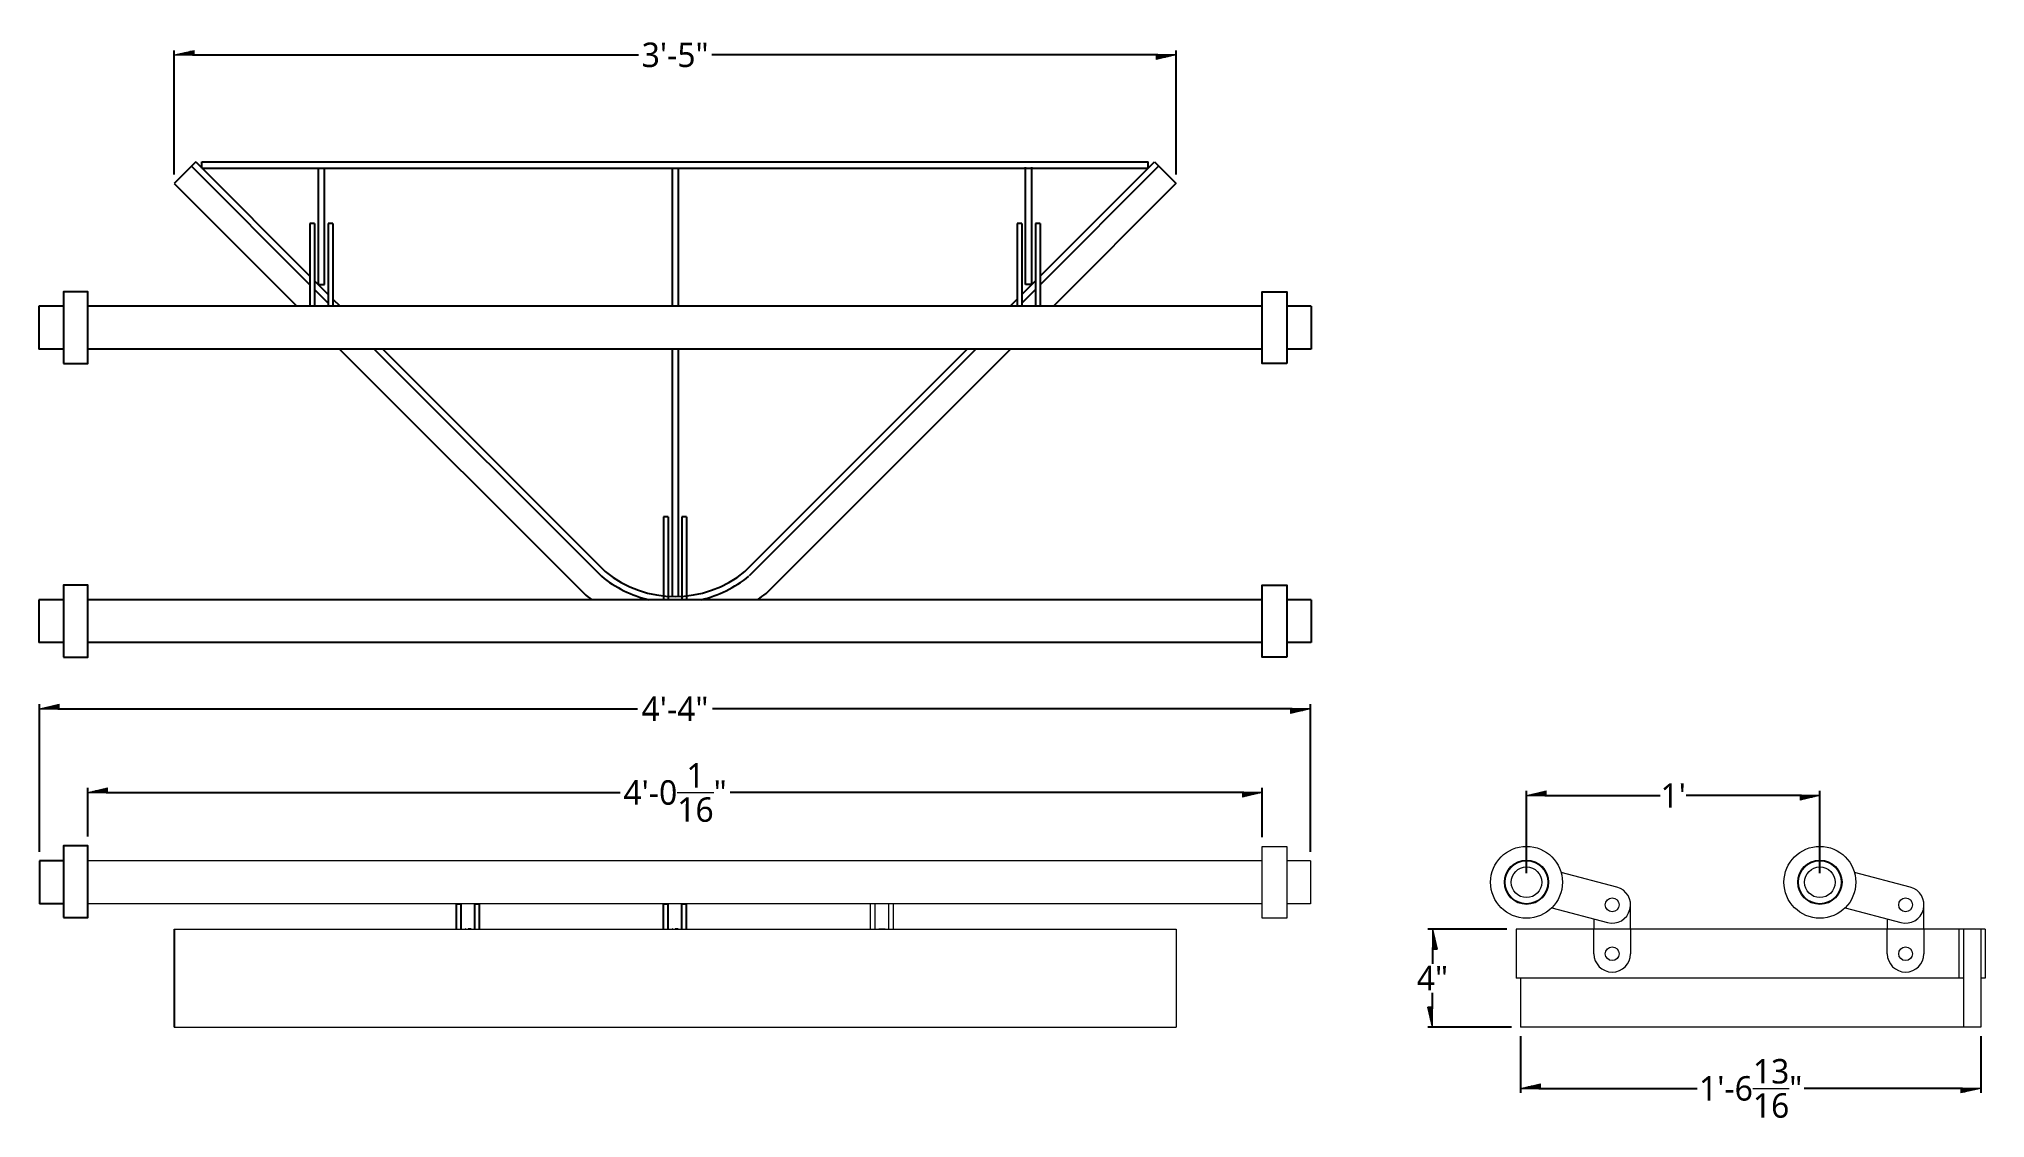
# Model space of a CAD drawing. Extents: x 164.3 to 243.9, y 78.2 to 122.3.
import ezdxf

# ---------------------------------------------------------------- set-up
doc = ezdxf.new("R2010")
doc.units = 0
doc.header["$LTSCALE"] = 0.5
doc.header["$MEASUREMENT"] = 0
doc.linetypes.add('HIDDEN', pattern=[0.375, 0.25, -0.125])
doc.layers.get('0').update_dxf_attribs({"linetype": 'CONTINUOUS'})
doc.layers.get('DEFPOINTS').update_dxf_attribs({"linetype": 'CONTINUOUS'})
doc.layers.add('AM_5', color=3, linetype='CONTINUOUS', lineweight=15)
doc.styles.add('pamphlet', font='segoeui.ttf', dxfattribs={"height": 1})
doc.dimstyles.new('PAMPHLET$0', dxfattribs={"dimtxt": 1, "dimasz": 1.5, "dimexe": 0.1875, "dimexo": 0.375, "dimgap": 0.09375, "dimtad": 0, "dimtih": 1, "dimtoh": 1, "dimdec": 4, "dimzin": 0, "dimdsep": 46, "dimlunit": 4, "dimtxsty": 'pamphlet', "dimblk1": 'BFL', "dimblk2": 'BFL', "dimsah": 1, "dimcen": -0.09375, "dimadec": 0, "dimazin": 0, "dimtfac": 1, "dimtdec": 4, "dimtofl": 0, "dimtmove": 0, "dimatfit": 1, "dimldrblk": 'BFL', "dimfxl": 0, "dimtolj": 1, "dimtzin": 0, "dimarcsym": 0})

# ---------------------------------------------------------------- blocks, each defined once
blk = doc.blocks.new('BFL')
for p, q in [((0, 0), (-1.08, -0.25)), ((0, 0), (-1.08, 0)), ((-1.08, 0), (-1.08, -0.25)), ((-0.14, -0.03), (-1.08, -0.03)), ((-0.28, -0.07), (-1.08, -0.06)), ((-0.42, -0.1), (-1.08, -0.1)), ((-0.57, -0.13), (-1.08, -0.13)), ((-0.71, -0.16), (-1.08, -0.16)), ((-0.85, -0.2), (-1.08, -0.2)), ((-0.99, -0.23), (-1.08, -0.23))]:
    blk.add_line(p, q)
blk = doc.blocks.new('*D8')
at = {"layer": 'AM_5', "color": 0, "lineweight": -2, "ltscale": 0.75, "transparency": 16777216}
for p, q in [((225.166, 88.219), (225.166, 91.578)), ((237.167, 88.219), (237.167, 91.578)), ((225.916, 91.391), (230.634, 91.391)), ((236.417, 91.391), (231.699, 91.391))]:
    blk.add_line(p, q, dxfattribs=at)
at = {"layer": 'DEFPOINTS', "color": 0, "ltscale": 0.75, "transparency": 16777216}
for p in [(225.166, 91.391), (225.166, 87.844), (237.167, 87.844)]:
    blk.add_point(p, dxfattribs=at)
at = {"layer": 'AM_5', "color": 0, "lineweight": -2, "ltscale": 0.75, "transparency": 16777216, "xscale": 0.75, "yscale": 0.75, "zscale": 0.75, "rotation": 180}
blk.add_blockref('BFL', (225.166, 91.391), dxfattribs=at)
at = {"layer": 'AM_5', "color": 0, "lineweight": -2, "ltscale": 0.75, "transparency": 16777216, "xscale": 0.75, "yscale": 0.75, "zscale": 0.75}
blk.add_blockref('BFL', (237.167, 91.391), dxfattribs=at)
at = {"layer": 'AM_5', "color": 0, "ltscale": 0.75, "transparency": 16777216, "insert": (231.166, 91.391), "char_height": 1, "attachment_point": 5, "style": 'pamphlet'}
blk.add_mtext("\\A1;1'", dxfattribs=at)
blk = doc.blocks.new('*D9')
at = {"layer": 'AM_5', "color": 0, "lineweight": -2, "ltscale": 0.75, "transparency": 16777216}
for p, q in [((166.316, 89.71), (166.316, 91.703)), ((214.358, 89.688), (214.358, 91.703)), ((167.066, 91.516), (188.088, 91.516)), ((213.608, 91.516), (192.586, 91.516))]:
    blk.add_line(p, q, dxfattribs=at)
at = {"layer": 'DEFPOINTS', "color": 0, "ltscale": 0.75, "transparency": 16777216}
for p in [(214.358, 91.516), (166.316, 89.335), (214.358, 89.313)]:
    blk.add_point(p, dxfattribs=at)
at = {"layer": 'AM_5', "color": 0, "lineweight": -2, "ltscale": 0.75, "transparency": 16777216, "xscale": 0.75, "yscale": 0.75, "zscale": 0.75, "rotation": 180}
blk.add_blockref('BFL', (166.316, 91.516), dxfattribs=at)
at = {"layer": 'AM_5', "color": 0, "lineweight": -2, "ltscale": 0.75, "transparency": 16777216, "xscale": 0.75, "yscale": 0.75, "zscale": 0.75}
blk.add_blockref('BFL', (214.358, 91.516), dxfattribs=at)
at = {"layer": 'AM_5', "color": 0, "ltscale": 0.75, "transparency": 16777216, "insert": (190.337, 91.516), "char_height": 1, "attachment_point": 5, "style": 'pamphlet'}
blk.add_mtext('\\A1;4\'-0{\\H1.000000x;\\S1/16;}"', dxfattribs=at)
blk = doc.blocks.new('*D10')
at = {"layer": 'AM_5', "color": 0, "lineweight": -2, "ltscale": 0.75, "transparency": 16777216}
for p, q in [((164.338, 89.094), (164.338, 95.124)), ((165.088, 94.936), (188.796, 94.936)), ((215.577, 94.936), (191.87, 94.936)), ((216.327, 89.094), (216.327, 95.124))]:
    blk.add_line(p, q, dxfattribs=at)
at = {"layer": 'DEFPOINTS', "color": 0, "ltscale": 0.75, "transparency": 16777216}
for p in [(216.327, 94.936), (164.338, 88.719), (216.327, 88.719)]:
    blk.add_point(p, dxfattribs=at)
at = {"layer": 'AM_5', "color": 0, "lineweight": -2, "ltscale": 0.75, "transparency": 16777216, "xscale": 0.75, "yscale": 0.75, "zscale": 0.75, "rotation": 180}
blk.add_blockref('BFL', (164.338, 94.936), dxfattribs=at)
at = {"layer": 'AM_5', "color": 0, "lineweight": -2, "ltscale": 0.75, "transparency": 16777216, "xscale": 0.75, "yscale": 0.75, "zscale": 0.75}
blk.add_blockref('BFL', (216.327, 94.936), dxfattribs=at)
at = {"layer": 'AM_5', "color": 0, "ltscale": 0.75, "transparency": 16777216, "insert": (190.333, 94.936), "char_height": 1, "attachment_point": 5, "style": 'pamphlet'}
blk.add_mtext('\\A1;4\'-4"', dxfattribs=at)
blk = doc.blocks.new('*D11')
at = {"layer": 'AM_5', "color": 0, "lineweight": -2, "ltscale": 0.75, "transparency": 16777216}
for p, q in [((224.361, 85.921), (221.13, 85.921)), ((221.318, 85.171), (221.318, 84.515)), ((221.318, 82.671), (221.318, 83.328)), ((224.549, 81.921), (221.13, 81.921))]:
    blk.add_line(p, q, dxfattribs=at)
at = {"layer": 'DEFPOINTS', "color": 0, "ltscale": 0.75, "transparency": 16777216}
for p in [(224.736, 85.921), (221.318, 81.921), (224.924, 81.921)]:
    blk.add_point(p, dxfattribs=at)
at = {"layer": 'AM_5', "color": 0, "lineweight": -2, "ltscale": 0.75, "transparency": 16777216, "xscale": 0.75, "yscale": 0.75, "zscale": 0.75}
for p, rotation in [((221.318, 85.921), 90), ((221.318, 81.921), 270)]:
    blk.add_blockref('BFL', p, dxfattribs=dict(at, rotation=rotation))
at = {"layer": 'AM_5', "color": 0, "ltscale": 0.75, "transparency": 16777216, "insert": (221.318, 83.921), "char_height": 1, "attachment_point": 5, "style": 'pamphlet'}
blk.add_mtext('\\A1;4"', dxfattribs=at)
blk = doc.blocks.new('*D12')
at = {"layer": 'AM_5', "color": 0, "lineweight": -2, "ltscale": 0.75, "transparency": 16777216}
for p, q in [((169.85, 116.79), (169.85, 121.863)), ((210.829, 116.79), (210.829, 121.863)), ((170.6, 121.676), (188.843, 121.676)), ((210.079, 121.676), (191.835, 121.676))]:
    blk.add_line(p, q, dxfattribs=at)
at = {"layer": 'DEFPOINTS', "color": 0, "ltscale": 0.75, "transparency": 16777216}
for p in [(210.829, 121.676), (169.85, 116.415), (210.829, 116.415)]:
    blk.add_point(p, dxfattribs=at)
at = {"layer": 'AM_5', "color": 0, "lineweight": -2, "ltscale": 0.75, "transparency": 16777216, "xscale": 0.75, "yscale": 0.75, "zscale": 0.75, "rotation": 180}
blk.add_blockref('BFL', (169.85, 121.676), dxfattribs=at)
at = {"layer": 'AM_5', "color": 0, "lineweight": -2, "ltscale": 0.75, "transparency": 16777216, "xscale": 0.75, "yscale": 0.75, "zscale": 0.75}
blk.add_blockref('BFL', (210.829, 121.676), dxfattribs=at)
at = {"layer": 'AM_5', "color": 0, "ltscale": 0.75, "transparency": 16777216, "insert": (190.339, 121.676), "char_height": 1, "attachment_point": 5, "style": 'pamphlet'}
blk.add_mtext('\\A1;3\'-5"', dxfattribs=at)
blk = doc.blocks.new('*D13')
at = {"layer": 'AM_5', "color": 0, "lineweight": -2, "ltscale": 0.75, "transparency": 16777216}
for p, q in [((224.924, 81.546), (224.924, 79.228)), ((243.747, 81.546), (243.747, 79.228)), ((225.674, 79.415), (232.14, 79.415)), ((242.997, 79.415), (236.53, 79.415))]:
    blk.add_line(p, q, dxfattribs=at)
at = {"layer": 'DEFPOINTS', "color": 0, "ltscale": 0.75, "transparency": 16777216}
for p in [(224.924, 81.921), (243.747, 81.921), (243.747, 79.415)]:
    blk.add_point(p, dxfattribs=at)
at = {"layer": 'AM_5', "color": 0, "lineweight": -2, "ltscale": 0.75, "transparency": 16777216, "xscale": 0.75, "yscale": 0.75, "zscale": 0.75, "rotation": 180}
blk.add_blockref('BFL', (224.924, 79.415), dxfattribs=at)
at = {"layer": 'AM_5', "color": 0, "lineweight": -2, "ltscale": 0.75, "transparency": 16777216, "xscale": 0.75, "yscale": 0.75, "zscale": 0.75}
blk.add_blockref('BFL', (243.747, 79.415), dxfattribs=at)
at = {"layer": 'AM_5', "color": 0, "ltscale": 0.75, "transparency": 16777216, "insert": (234.335, 79.415), "char_height": 1, "attachment_point": 5, "style": 'pamphlet'}
blk.add_mtext('\\A1;1\'-6{\\H1.000000x;\\S13/16;}"', dxfattribs=at)

msp = doc.modelspace()

# ---------------------------------------------------------------- linework, layer by layer
for p, q in [((170.73534, 117.30001), (169.84986, 116.41453)), ((170.55857, 117.12323), (175.40273, 112.27906)), ((170.98533, 117.3), (209.69308, 117.3)), ((170.98533, 117.05), (170.98533, 117.3)), ((170.98533, 117.05), (209.69308, 117.05)), ((175.74636, 112.28841), (175.74625, 117.05593)), ((175.99648, 112.28841), (175.99648, 117.05625)), ((190.21231, 117.05), (190.21231, 111.4004)), ((190.46231, 117.05), (190.46231, 111.4004)), ((204.67819, 112.28841), (204.67819, 117.09202)), ((204.92832, 112.28841), (204.92842, 117.09233)), ((210.11798, 117.12509), (205.27194, 112.27856)), ((209.69308, 117.05), (209.69308, 117.3)), ((209.69308, 117.05), (209.69308, 117.3)), ((209.94306, 117.30001), (210.82854, 116.41453)), ((175.40273, 114.7811), (175.40273, 111.4004)), ((175.59023, 114.7811), (175.40273, 114.7811)), ((175.59023, 114.7811), (175.59023, 111.4004)), ((176.15273, 114.7811), (176.15273, 111.4004)), ((176.34023, 114.7811), (176.15273, 114.7811)), ((176.34023, 114.7811), (176.34023, 111.4004)), ((204.33444, 114.7811), (204.33444, 111.4004)), ((204.52194, 114.7811), (204.33444, 114.7811)), ((204.52194, 114.7811), (204.52194, 111.4004)), ((205.08444, 114.7811), (205.08444, 111.4004)), ((205.27194, 114.7811), (205.08444, 114.7811)), ((205.27194, 114.7811), (205.27194, 111.4004)), ((175.7462, 112.28841), (175.99648, 112.28841)), ((204.92847, 112.28841), (204.67819, 112.28841)), ((175.59023, 112.09156), (176.15273, 111.52906)), ((205.08444, 112.09105), (204.52194, 111.52849)), ((164.31628, 111.4004), (164.31628, 109.6504)), ((165.31628, 111.4004), (164.31628, 111.4004)), ((214.35839, 111.4004), (166.31628, 111.4004)), ((216.35839, 111.4004), (215.35839, 111.4004)), ((216.35839, 111.4004), (216.35839, 109.6504)), ((165.31628, 109.6504), (164.31628, 109.6504)), ((214.35839, 109.6504), (166.31628, 109.6504)), ((178.03139, 109.6504), (187.32534, 100.35645)), ((190.21231, 109.6504), (190.21231, 99.53114)), ((190.46231, 109.6504), (190.46231, 99.53114)), ((202.64403, 109.6504), (193.36752, 100.37298)), ((216.35839, 109.6504), (215.35839, 109.6504)), ((189.86856, 102.78172), (189.86856, 99.39871)), ((190.05606, 102.78172), (189.86856, 102.78172)), ((190.05606, 102.78172), (190.05606, 99.39871)), ((190.61856, 102.78172), (190.61856, 99.39871)), ((190.80606, 102.78172), (190.61856, 102.78172)), ((190.80606, 102.78172), (190.80606, 99.39871)), ((164.31626, 99.39871), (164.31626, 97.64871)), ((165.31626, 99.39871), (164.31626, 99.39871)), ((214.35837, 99.39871), (166.31626, 99.39871)), ((216.35837, 99.39871), (215.35837, 99.39871)), ((216.35837, 99.39871), (216.35837, 97.64871)), ((165.31626, 97.64871), (164.31626, 97.64871)), ((214.35837, 97.64871), (166.31626, 97.64871)), ((216.35837, 97.64871), (215.35837, 97.64871))]:
    msp.add_line(p, q)
at = {"color": 0}
for p, q in [((164.33836, 88.71878), (164.33836, 86.96878)), ((165.31626, 88.71878), (164.33836, 88.71878)), ((165.31626, 86.96878), (164.33836, 86.96878)), ((181.40271, 85.92143), (181.40271, 86.96878)), ((181.40271, 86.96878), (181.59021, 86.96878)), ((181.59021, 85.92143), (181.59021, 86.96878)), ((182.15271, 85.92143), (182.15271, 86.96878)), ((182.15271, 86.96878), (182.34021, 86.96878)), ((182.34021, 85.92143), (182.34021, 86.96878)), ((189.86856, 85.92143), (189.86856, 86.96878)), ((189.86856, 86.96878), (190.05606, 86.96878)), ((190.05606, 85.92143), (190.05606, 86.96878)), ((190.61856, 85.92143), (190.61856, 86.96878)), ((190.61856, 86.96878), (190.80606, 86.96878)), ((190.80606, 85.92143), (190.80606, 86.96878)), ((169.84281, 85.92143), (169.84281, 81.92143))]:
    msp.add_line(p, q, dxfattribs=at)
for points in [[(170.73535, 117.30001), (175.40273, 112.63214)], [(205.27194, 112.62946), (209.94306, 117.30001)], [(169.84986, 116.41453), (174.86399, 111.4004)], [(205.8117, 111.4004), (210.82741, 116.41566)], [(175.59023, 112.44462), (176.15273, 111.88206)], [(204.52194, 111.87955), (205.08444, 112.44198)], [(176.34023, 111.69454), (176.63434, 111.4004)], [(204.04273, 111.4004), (204.33444, 111.69207)]]:
    msp.add_lwpolyline(points)
for points in [[(165.31628, 109.05665), (166.31628, 109.05665), (166.31628, 111.99415), (165.31628, 111.99415)], [(215.35839, 109.05665), (214.35839, 109.05665), (214.35839, 111.99415), (215.35839, 111.99415)], [(165.31626, 97.05496), (166.31626, 97.05496), (166.31626, 99.99246), (165.31626, 99.99246)], [(215.35837, 97.05496), (214.35837, 97.05496), (214.35837, 99.99246), (215.35837, 99.99246)]]:
    msp.add_lwpolyline(points, close=True)
for points in [[(176.61399, 109.6504), (186.61665, 99.64775, 0.01746845), (186.93177, 99.39871)], [(178.38416, 109.6504), (187.48387, 100.54976, 0.35758978), (193.19075, 100.54976), (202.29251, 109.6504)], [(193.71446, 99.39871, -0.00140947), (194.05798, 99.64775), (204.06154, 109.6504)]]:
    msp.add_lwpolyline(points, format="xyb")
msp.add_lwpolyline([(165.31626, 86.39712), (166.31626, 86.39712), (166.31626, 89.33462), (165.31626, 89.33462)], close=True, dxfattribs=at)
at = {"color": 0, "linetype": 'HIDDEN'}
for points in [[(181.99646, 85.92143), (181.74646, 85.92143)], [(190.46231, 85.92143), (190.21231, 85.92143)]]:
    msp.add_lwpolyline(points, dxfattribs=at)
for start, end in [(230.646938, 257.131252), (282.868748, 309.353062)]:
    msp.add_arc((190.33731, 104.0294), 4.75, start, end)
at = {"layer": 'AM_5', "color": 0, "ltscale": 0.75}
for p, q in [((214.35837, 88.71878), (166.31626, 88.71878)), ((216.32712, 88.71878), (215.35837, 88.71878)), ((216.32712, 88.71878), (216.32712, 86.96878)), ((228.86217, 87.64674), (226.57774, 88.24778)), ((240.86386, 87.64674), (238.57943, 88.24778)), ((214.35837, 86.96878), (166.31626, 86.96878)), ((198.33442, 85.92143), (198.33442, 86.96878)), ((198.52192, 86.96878), (198.33442, 86.96878)), ((198.52192, 85.92143), (198.52192, 86.96878)), ((199.08442, 85.92143), (199.08442, 86.96878)), ((199.27192, 86.96878), (199.08442, 86.96878)), ((199.27192, 85.92143), (199.27192, 86.96878)), ((216.32712, 86.96878), (215.35837, 86.96878)), ((226.19607, 86.79715), (228.4805, 86.19611)), ((229.42133, 85.92143), (229.42133, 86.92143)), ((238.19777, 86.79715), (240.4822, 86.19611)), ((241.42303, 85.92143), (241.42303, 86.92143)), ((227.92133, 86.34323), (227.92133, 85.92143)), ((239.92303, 86.34323), (239.92303, 85.92143)), ((169.84281, 85.92143), (210.83181, 85.92143)), ((210.83181, 85.92143), (210.83181, 81.92143)), ((224.92365, 85.92143), (224.73615, 85.92143)), ((224.73615, 85.92143), (224.73615, 83.92143)), ((243.92365, 85.92143), (224.92365, 85.92143)), ((227.92133, 84.92143), (227.92133, 85.92143)), ((229.42133, 85.92143), (229.42133, 84.92143)), ((239.92303, 84.92143), (239.92303, 85.92143)), ((241.42303, 85.92143), (241.42303, 84.92143)), ((242.85006, 85.92143), (242.85006, 83.92143)), ((243.03756, 85.92143), (243.03756, 81.92143)), ((243.74688, 85.92143), (243.74688, 81.92143)), ((243.92365, 85.92143), (243.92365, 83.92143)), ((243.03756, 83.92143), (224.73615, 83.92143)), ((224.92365, 83.92143), (224.92365, 81.92143)), ((243.92365, 83.92143), (243.74688, 83.92143)), ((169.84281, 81.92143), (210.83181, 81.92143)), ((243.74688, 81.92143), (224.92365, 81.92143))]:
    msp.add_line(p, q, dxfattribs=at)
msp.add_lwpolyline([(215.35837, 86.37503), (214.35837, 86.37503), (214.35837, 89.31253), (215.35837, 89.31253)], close=True, dxfattribs=at)
msp.add_lwpolyline([(198.92817, 85.92143), (198.67817, 85.92143)], dxfattribs=at)
for centre, radius in [((225.16564, 87.84378), 1.46875), ((237.16734, 87.84378), 1.46875), ((225.16564, 87.84378), 0.90625), ((225.16564, 87.84378), 0.875), ((225.16564, 87.84378), 0.625), ((237.16734, 87.84378), 0.90625), ((237.16734, 87.84378), 0.875), ((237.16734, 87.84378), 0.625), ((228.67133, 86.92143), 0.28125), ((240.67303, 86.92143), 0.28125), ((228.67133, 84.92143), 0.28125), ((240.67303, 84.92143), 0.28125)]:
    msp.add_circle(centre, radius, dxfattribs=at)
for centre, start, end in [((228.67133, 86.92143), 255.2594311, 75.2594311), ((240.67303, 86.92143), 255.2594311, 75.2594311), ((228.67133, 84.92143), 180, 360), ((240.67303, 84.92143), 180, 360)]:
    msp.add_arc(centre, 0.75, start, end, dxfattribs=at)

# ---------------------------------------------------------------- dimensions: what is measured, and where the dimension line sits
for base, p1, p2, picture, middle in [((210.82854, 121.67552), (169.84986, 116.41453), (210.82854, 116.41453), '*D12', (190.3392, 121.67552)), ((216.32712, 94.93615), (164.33836, 88.71878), (216.32712, 88.71878), '*D10', (190.33274, 94.93615)), ((214.35837, 91.51567), (166.31626, 89.33462), (214.35837, 89.31253), '*D9', (190.33731, 91.51567)), ((225.16564, 91.39067), (237.16734, 87.84378), (225.16564, 87.84378), '*D8', (231.16649, 91.39067))]:
    dim = msp.add_linear_dim(base=base, p1=p1, p2=p2, dimstyle='PAMPHLET$0', override={"dimasz": 0.75}, dxfattribs=at)
    dim.commit()
    dim.dimension.update_dxf_attribs({"geometry": picture, "text_midpoint": middle})
for base, p1, p2, angle, picture, middle in [((221.31782, 81.92143), (224.73615, 85.92143), (224.92365, 81.92143), 90, '*D11', (221.31782, 83.92143)), ((243.74688, 79.41505), (224.92365, 81.92143), (243.74688, 81.92143), 0, '*D13', (234.33527, 79.41505))]:
    dim = msp.add_linear_dim(base=base, p1=p1, p2=p2, angle=angle, dimstyle='PAMPHLET$0', override={"dimasz": 0.75}, dxfattribs=at)
    dim.commit()
    dim.dimension.update_dxf_attribs({"geometry": picture, "text_midpoint": middle})

doc.saveas('drawing.dxf')
